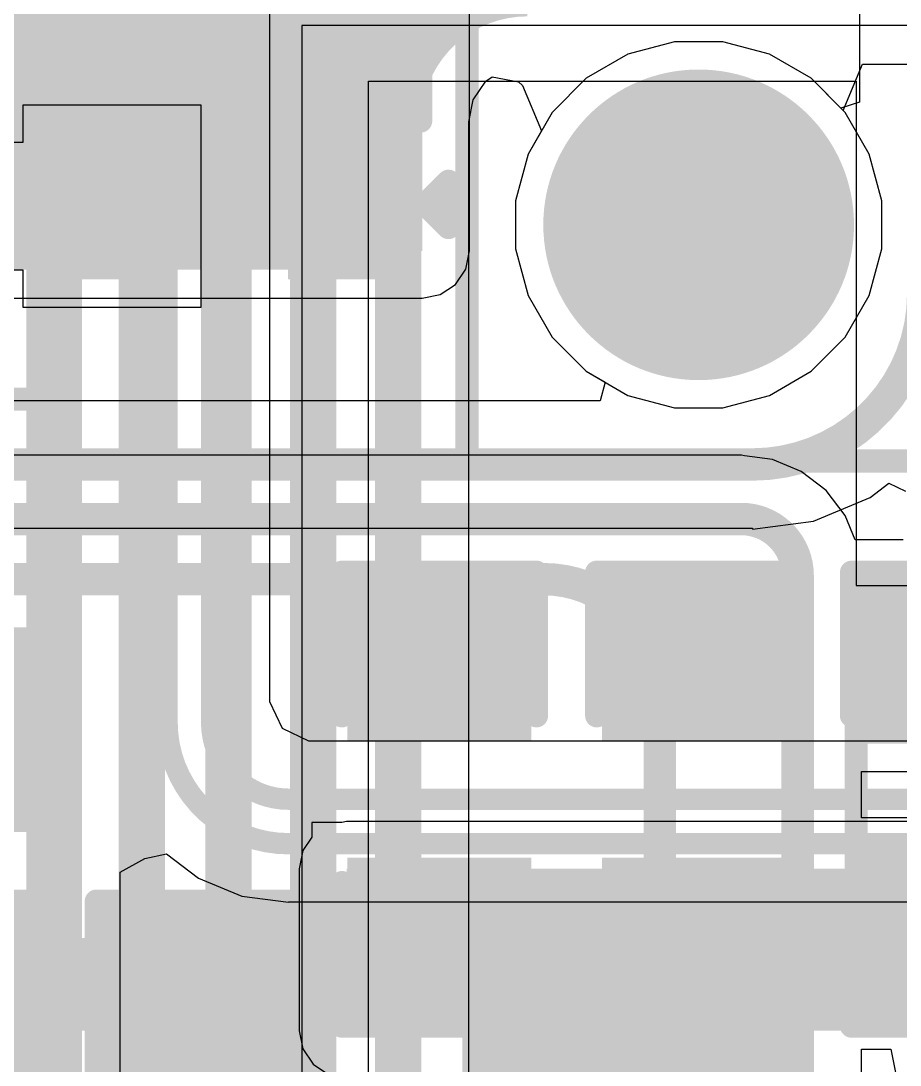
# Model space of a CAD drawing. Header units: inches. Extents: x -0.01 to 2.44, y -0.01 to 2.26.
# Drawn here: x 1.7447 to 1.9345, y 0.6226 to 0.848 of the extents above; entities that cross this region are included whole.
import ezdxf

# ---------------------------------------------------------------- set-up
doc = ezdxf.new("R2010")
doc.units = ezdxf.units.IN
doc.header["$MEASUREMENT"] = 0
for name, color, linetype in [('Bottom Layer', 5, 'Continuous'), ('Bottom Overlay', 54, 'Continuous'), ('Bottom Paste', 16, 'Continuous'), ('Bottom Solder', 6, 'Continuous'), ('GROUND', 16, 'Continuous'), ('Multi-Layer', 9, 'Continuous'), ('Pad Holes', 156, 'Continuous'), ('POWER', 76, 'Continuous'), ('SIGNAL1', 90, 'Continuous'), ('SIGNAL2', 156, 'Continuous'), ('Top Layer', 1, 'Continuous'), ('Top Overlay', 2, 'Continuous'), ('Top Paste', 8, 'Continuous'), ('Top Solder', 216, 'Continuous')]:
    doc.layers.add(name, color=color, linetype=linetype)

# ---------------------------------------------------------------- blocks, each defined once
blk = doc.blocks.new('R___0603_B_12')
at = {"layer": 'Bottom Layer'}
for points in [[(-0.045, -0.0175), (-0.045, 0.0175), (-0.015, 0.0175), (-0.015, -0.0175)], [(0.015, -0.0175), (0.015, 0.0175), (0.045, 0.0175), (0.045, -0.0175)]]:
    blk.add_hatch(color=5, dxfattribs=at).paths.add_polyline_path(points)
at = {"layer": 'Bottom Paste'}
for points in [[(-0.045, -0.0175), (-0.045, 0.0175), (-0.015, 0.0175), (-0.015, -0.0175)], [(0.015, -0.0175), (0.015, 0.0175), (0.045, 0.0175), (0.045, -0.0175)]]:
    blk.add_hatch(color=16, dxfattribs=at).paths.add_polyline_path(points)
at = {"layer": 'Bottom Solder'}
for points in [[(-0.049, -0.0215), (-0.049, 0.0215), (-0.011, 0.0215), (-0.011, -0.0215)], [(0.011, -0.0215), (0.011, 0.0215), (0.049, 0.0215), (0.049, -0.0215)]]:
    blk.add_hatch(color=6, dxfattribs=at).paths.add_polyline_path(points)
at = {"layer": 'Bottom Overlay'}
for points in [[(-0.048, 0.021, 0.005, 0.005, 0), (0.048, 0.021, 0.005, 0.005, 0)], [(-0.048, 0.021, 0.005, 0.005, 0), (-0.048, -0.021, 0.005, 0.005, 0)], [(0.048, 0.021, 0.005, 0.005, 0), (0.048, -0.021, 0.005, 0.005, 0)], [(0.048, -0.021, 0.005, 0.005, 0), (-0.048, -0.021, 0.005, 0.005, 0)]]:
    blk.add_lwpolyline(points, format="xyseb", dxfattribs=at)
for points in [[(-0.04925, 0.021, 0.0025, 0.0025, 1), (-0.04675, 0.021, 0.0025, 0.0025, 1)], [(-0.04925, 0.021, 0.0025, 0.0025, 1), (-0.04675, 0.021, 0.0025, 0.0025, 1)], [(0.04675, 0.021, 0.0025, 0.0025, 1), (0.04925, 0.021, 0.0025, 0.0025, 1)], [(0.04675, 0.021, 0.0025, 0.0025, 1), (0.04925, 0.021, 0.0025, 0.0025, 1)], [(-0.04925, -0.021, 0.0025, 0.0025, 1), (-0.04675, -0.021, 0.0025, 0.0025, 1)], [(-0.04925, -0.021, 0.0025, 0.0025, 1), (-0.04675, -0.021, 0.0025, 0.0025, 1)], [(0.04675, -0.021, 0.0025, 0.0025, 1), (0.04925, -0.021, 0.0025, 0.0025, 1)], [(0.04675, -0.021, 0.0025, 0.0025, 1), (0.04925, -0.021, 0.0025, 0.0025, 1)]]:
    blk.add_lwpolyline(points, format="xyseb", close=True, dxfattribs=at)
blk = doc.blocks.new('SOT_23_B_34')
at = {"layer": 'Bottom Layer'}
for points in [[(-0.05354, 0.05748), (-0.02126, 0.05748), (-0.02126, 0.02126), (-0.05354, 0.02126)], [(0.02126, 0.05748), (0.05354, 0.05748), (0.05354, 0.02126), (0.02126, 0.02126)], [(-0.01614, -0.02126), (0.01614, -0.02126), (0.01614, -0.05748), (-0.01614, -0.05748)]]:
    blk.add_hatch(color=5, dxfattribs=at).paths.add_polyline_path(points)
at = {"layer": 'Bottom Paste'}
for points in [[(-0.05354, 0.05748), (-0.02126, 0.05748), (-0.02126, 0.02126), (-0.05354, 0.02126)], [(0.02126, 0.05748), (0.05354, 0.05748), (0.05354, 0.02126), (0.02126, 0.02126)], [(-0.01614, -0.02126), (0.01614, -0.02126), (0.01614, -0.05748), (-0.01614, -0.05748)]]:
    blk.add_hatch(color=16, dxfattribs=at).paths.add_polyline_path(points)
at = {"layer": 'Bottom Solder'}
for points in [[(-0.05754, 0.06148), (-0.01726, 0.06148), (-0.01726, 0.01726), (-0.05754, 0.01726)], [(0.01726, 0.06148), (0.05754, 0.06148), (0.05754, 0.01726), (0.01726, 0.01726)], [(-0.02014, -0.01726), (0.02014, -0.01726), (0.02014, -0.06148), (-0.02014, -0.06148)]]:
    blk.add_hatch(color=6, dxfattribs=at).paths.add_polyline_path(points)
at = {"layer": 'Bottom Overlay'}
for points in [[(-0.061, 0.046, 0.005, 0.005, 0), (-0.066, 0.051, 0.005, 0.005, 0)], [(-0.066, 0.051, 0.005, 0.005, 0), (-0.066, 0.041, 0.005, 0.005, 0)], [(-0.061, 0.046, 0.005, 0.005, 0), (-0.066, 0.041, 0.005, 0.005, 0)], [(0.013, 0.031, 0.005, 0.005, 0), (-0.013, 0.031, 0.005, 0.005, 0)], [(-0.061, -0.032, 0.005, 0.005, 0), (-0.061, 0.023, 0.005, 0.005, 0)], [(0.061, 0.023, 0.005, 0.005, 0), (0.061, -0.032, 0.005, 0.005, 0)], [(-0.022, -0.032, 0.005, 0.005, 0), (-0.061, -0.032, 0.005, 0.005, 0)], [(0.061, -0.032, 0.005, 0.005, 0), (0.022, -0.032, 0.005, 0.005, 0)]]:
    blk.add_lwpolyline(points, format="xyseb", dxfattribs=at)
for points in [[(-0.06725, 0.051, 0.0025, 0.0025, 1), (-0.06475, 0.051, 0.0025, 0.0025, 1)], [(-0.06725, 0.051, 0.0025, 0.0025, 1), (-0.06475, 0.051, 0.0025, 0.0025, 1)], [(-0.06225, 0.046, 0.0025, 0.0025, 1), (-0.05975, 0.046, 0.0025, 0.0025, 1)], [(-0.06225, 0.046, 0.0025, 0.0025, 1), (-0.05975, 0.046, 0.0025, 0.0025, 1)], [(-0.06725, 0.041, 0.0025, 0.0025, 1), (-0.06475, 0.041, 0.0025, 0.0025, 1)], [(-0.06725, 0.041, 0.0025, 0.0025, 1), (-0.06475, 0.041, 0.0025, 0.0025, 1)], [(-0.01425, 0.031, 0.0025, 0.0025, 1), (-0.01175, 0.031, 0.0025, 0.0025, 1)], [(0.01175, 0.031, 0.0025, 0.0025, 1), (0.01425, 0.031, 0.0025, 0.0025, 1)], [(-0.06225, 0.023, 0.0025, 0.0025, 1), (-0.05975, 0.023, 0.0025, 0.0025, 1)], [(0.05975, 0.023, 0.0025, 0.0025, 1), (0.06225, 0.023, 0.0025, 0.0025, 1)], [(-0.06225, -0.032, 0.0025, 0.0025, 1), (-0.05975, -0.032, 0.0025, 0.0025, 1)], [(-0.06225, -0.032, 0.0025, 0.0025, 1), (-0.05975, -0.032, 0.0025, 0.0025, 1)], [(-0.02325, -0.032, 0.0025, 0.0025, 1), (-0.02075, -0.032, 0.0025, 0.0025, 1)], [(0.02075, -0.032, 0.0025, 0.0025, 1), (0.02325, -0.032, 0.0025, 0.0025, 1)], [(0.05975, -0.032, 0.0025, 0.0025, 1), (0.06225, -0.032, 0.0025, 0.0025, 1)], [(0.05975, -0.032, 0.0025, 0.0025, 1), (0.06225, -0.032, 0.0025, 0.0025, 1)]]:
    blk.add_lwpolyline(points, format="xyseb", close=True, dxfattribs=at)
blk = doc.blocks.new('R___0603_B_71')
at = {"layer": 'Bottom Layer'}
for points in [[(-0.045, -0.0175), (-0.045, 0.0175), (-0.015, 0.0175), (-0.015, -0.0175)], [(0.015, -0.0175), (0.015, 0.0175), (0.045, 0.0175), (0.045, -0.0175)]]:
    blk.add_hatch(color=5, dxfattribs=at).paths.add_polyline_path(points)
at = {"layer": 'Bottom Paste'}
for points in [[(-0.045, -0.0175), (-0.045, 0.0175), (-0.015, 0.0175), (-0.015, -0.0175)], [(0.015, -0.0175), (0.015, 0.0175), (0.045, 0.0175), (0.045, -0.0175)]]:
    blk.add_hatch(color=16, dxfattribs=at).paths.add_polyline_path(points)
at = {"layer": 'Bottom Solder'}
for points in [[(-0.049, -0.0215), (-0.049, 0.0215), (-0.011, 0.0215), (-0.011, -0.0215)], [(0.011, -0.0215), (0.011, 0.0215), (0.049, 0.0215), (0.049, -0.0215)]]:
    blk.add_hatch(color=6, dxfattribs=at).paths.add_polyline_path(points)
at = {"layer": 'Bottom Overlay'}
for points in [[(-0.048, 0.021, 0.005, 0.005, 0), (-0.048, -0.021, 0.005, 0.005, 0)], [(-0.048, 0.021, 0.005, 0.005, 0), (0.048, 0.021, 0.005, 0.005, 0)], [(0.048, 0.021, 0.005, 0.005, 0), (0.048, -0.021, 0.005, 0.005, 0)], [(-0.048, -0.021, 0.005, 0.005, 0), (0.048, -0.021, 0.005, 0.005, 0)]]:
    blk.add_lwpolyline(points, format="xyseb", dxfattribs=at)
for points in [[(-0.04925, 0.021, 0.0025, 0.0025, 1), (-0.04675, 0.021, 0.0025, 0.0025, 1)], [(-0.04925, 0.021, 0.0025, 0.0025, 1), (-0.04675, 0.021, 0.0025, 0.0025, 1)], [(0.04675, 0.021, 0.0025, 0.0025, 1), (0.04925, 0.021, 0.0025, 0.0025, 1)], [(0.04675, 0.021, 0.0025, 0.0025, 1), (0.04925, 0.021, 0.0025, 0.0025, 1)], [(-0.04925, -0.021, 0.0025, 0.0025, 1), (-0.04675, -0.021, 0.0025, 0.0025, 1)], [(-0.04925, -0.021, 0.0025, 0.0025, 1), (-0.04675, -0.021, 0.0025, 0.0025, 1)], [(0.04675, -0.021, 0.0025, 0.0025, 1), (0.04925, -0.021, 0.0025, 0.0025, 1)], [(0.04675, -0.021, 0.0025, 0.0025, 1), (0.04925, -0.021, 0.0025, 0.0025, 1)]]:
    blk.add_lwpolyline(points, format="xyseb", close=True, dxfattribs=at)
blk = doc.blocks.new('R___0603_B_79')
at = {"layer": 'Bottom Layer'}
for points in [[(-0.045, -0.0175), (-0.045, 0.0175), (-0.015, 0.0175), (-0.015, -0.0175)], [(0.015, -0.0175), (0.015, 0.0175), (0.045, 0.0175), (0.045, -0.0175)]]:
    blk.add_hatch(color=5, dxfattribs=at).paths.add_polyline_path(points)
at = {"layer": 'Bottom Paste'}
for points in [[(-0.045, -0.0175), (-0.045, 0.0175), (-0.015, 0.0175), (-0.015, -0.0175)], [(0.015, -0.0175), (0.015, 0.0175), (0.045, 0.0175), (0.045, -0.0175)]]:
    blk.add_hatch(color=16, dxfattribs=at).paths.add_polyline_path(points)
at = {"layer": 'Bottom Solder'}
for points in [[(-0.049, -0.0215), (-0.049, 0.0215), (-0.011, 0.0215), (-0.011, -0.0215)], [(0.011, -0.0215), (0.011, 0.0215), (0.049, 0.0215), (0.049, -0.0215)]]:
    blk.add_hatch(color=6, dxfattribs=at).paths.add_polyline_path(points)
at = {"layer": 'Bottom Overlay'}
for points in [[(-0.048, -0.021, 0.005, 0.005, 0), (-0.048, 0.021, 0.005, 0.005, 0)], [(0.048, 0.021, 0.005, 0.005, 0), (-0.048, 0.021, 0.005, 0.005, 0)], [(0.048, -0.021, 0.005, 0.005, 0), (0.048, 0.021, 0.005, 0.005, 0)], [(0.048, -0.021, 0.005, 0.005, 0), (-0.048, -0.021, 0.005, 0.005, 0)]]:
    blk.add_lwpolyline(points, format="xyseb", dxfattribs=at)
for points in [[(-0.04925, 0.021, 0.0025, 0.0025, 1), (-0.04675, 0.021, 0.0025, 0.0025, 1)], [(-0.04925, 0.021, 0.0025, 0.0025, 1), (-0.04675, 0.021, 0.0025, 0.0025, 1)], [(0.04675, 0.021, 0.0025, 0.0025, 1), (0.04925, 0.021, 0.0025, 0.0025, 1)], [(0.04675, 0.021, 0.0025, 0.0025, 1), (0.04925, 0.021, 0.0025, 0.0025, 1)], [(-0.04925, -0.021, 0.0025, 0.0025, 1), (-0.04675, -0.021, 0.0025, 0.0025, 1)], [(-0.04925, -0.021, 0.0025, 0.0025, 1), (-0.04675, -0.021, 0.0025, 0.0025, 1)], [(0.04675, -0.021, 0.0025, 0.0025, 1), (0.04925, -0.021, 0.0025, 0.0025, 1)], [(0.04675, -0.021, 0.0025, 0.0025, 1), (0.04925, -0.021, 0.0025, 0.0025, 1)]]:
    blk.add_lwpolyline(points, format="xyseb", close=True, dxfattribs=at)
blk = doc.blocks.new('TO_252_2L_81')
at = {"layer": 'Top Layer'}
blk.add_hatch(color=1, dxfattribs=at).paths.add_polyline_path([(-0.1378, 0.27362), (0.1378, 0.27362), (0.1378, -0.00197), (-0.1378, -0.00197)])
at = {"layer": 'Top Paste'}
blk.add_hatch(color=8, dxfattribs=at).paths.add_polyline_path([(-0.1378, 0.27362), (0.1378, 0.27362), (0.1378, -0.00197), (-0.1378, -0.00197)])
at = {"layer": 'Top Solder'}
blk.add_hatch(color=216, dxfattribs=at).paths.add_polyline_path([(-0.1418, 0.27762), (0.1418, 0.27762), (0.1418, -0.00597), (-0.1418, -0.00597)])
blk = doc.blocks.new('SOT_323_B_82')
at = {"layer": 'Bottom Layer'}
for points in [[(-0.03484, 0.04921), (-0.01634, 0.04921), (-0.01634, 0.02559), (-0.03484, 0.02559)], [(0.01634, 0.04921), (0.03484, 0.04921), (0.03484, 0.02559), (0.01634, 0.02559)], [(-0.00925, -0.02559), (0.00925, -0.02559), (0.00925, -0.04921), (-0.00925, -0.04921)]]:
    blk.add_hatch(color=5, dxfattribs=at).paths.add_polyline_path(points)
at = {"layer": 'Bottom Paste'}
for points in [[(-0.03484, 0.04921), (-0.01634, 0.04921), (-0.01634, 0.02559), (-0.03484, 0.02559)], [(0.01634, 0.04921), (0.03484, 0.04921), (0.03484, 0.02559), (0.01634, 0.02559)], [(-0.00925, -0.02559), (0.00925, -0.02559), (0.00925, -0.04921), (-0.00925, -0.04921)]]:
    blk.add_hatch(color=16, dxfattribs=at).paths.add_polyline_path(points)
at = {"layer": 'Bottom Solder'}
for points in [[(-0.03884, 0.05321), (-0.01234, 0.05321), (-0.01234, 0.02159), (-0.03884, 0.02159)], [(0.01234, 0.05321), (0.03884, 0.05321), (0.03884, 0.02159), (0.01234, 0.02159)], [(-0.01325, -0.02159), (0.01325, -0.02159), (0.01325, -0.05321), (-0.01325, -0.05321)]]:
    blk.add_hatch(color=6, dxfattribs=at).paths.add_polyline_path(points)
at = {"layer": 'Bottom Overlay'}
for points in [[(-0.047, 0.042, 0.005, 0.005, 0), (-0.047, 0.032, 0.005, 0.005, 0)], [(-0.042, 0.037, 0.005, 0.005, 0), (-0.047, 0.042, 0.005, 0.005, 0)], [(-0.042, 0.037, 0.005, 0.005, 0), (-0.047, 0.032, 0.005, 0.005, 0)], [(0.009, 0.027, 0.005, 0.005, 0), (-0.008, 0.027, 0.005, 0.005, 0)], [(-0.041, 0.019, 0.005, 0.005, 0), (-0.041, -0.025, 0.005, 0.005, 0)], [(0.041, 0.019, 0.005, 0.005, 0), (0.041, -0.025, 0.005, 0.005, 0)], [(-0.016, -0.025, 0.005, 0.005, 0), (-0.041, -0.025, 0.005, 0.005, 0)], [(0.041, -0.025, 0.005, 0.005, 0), (0.016, -0.025, 0.005, 0.005, 0)]]:
    blk.add_lwpolyline(points, format="xyseb", dxfattribs=at)
for points in [[(-0.04825, 0.042, 0.0025, 0.0025, 1), (-0.04575, 0.042, 0.0025, 0.0025, 1)], [(-0.04825, 0.042, 0.0025, 0.0025, 1), (-0.04575, 0.042, 0.0025, 0.0025, 1)], [(-0.04325, 0.037, 0.0025, 0.0025, 1), (-0.04075, 0.037, 0.0025, 0.0025, 1)], [(-0.04325, 0.037, 0.0025, 0.0025, 1), (-0.04075, 0.037, 0.0025, 0.0025, 1)], [(-0.04825, 0.032, 0.0025, 0.0025, 1), (-0.04575, 0.032, 0.0025, 0.0025, 1)], [(-0.04825, 0.032, 0.0025, 0.0025, 1), (-0.04575, 0.032, 0.0025, 0.0025, 1)], [(-0.00925, 0.027, 0.0025, 0.0025, 1), (-0.00675, 0.027, 0.0025, 0.0025, 1)], [(0.00775, 0.027, 0.0025, 0.0025, 1), (0.01025, 0.027, 0.0025, 0.0025, 1)], [(-0.04225, 0.019, 0.0025, 0.0025, 1), (-0.03975, 0.019, 0.0025, 0.0025, 1)], [(0.03975, 0.019, 0.0025, 0.0025, 1), (0.04225, 0.019, 0.0025, 0.0025, 1)], [(-0.04225, -0.025, 0.0025, 0.0025, 1), (-0.03975, -0.025, 0.0025, 0.0025, 1)], [(-0.04225, -0.025, 0.0025, 0.0025, 1), (-0.03975, -0.025, 0.0025, 0.0025, 1)], [(-0.01725, -0.025, 0.0025, 0.0025, 1), (-0.01475, -0.025, 0.0025, 0.0025, 1)], [(0.01475, -0.025, 0.0025, 0.0025, 1), (0.01725, -0.025, 0.0025, 0.0025, 1)], [(0.03975, -0.025, 0.0025, 0.0025, 1), (0.04225, -0.025, 0.0025, 0.0025, 1)], [(0.03975, -0.025, 0.0025, 0.0025, 1), (0.04225, -0.025, 0.0025, 0.0025, 1)]]:
    blk.add_lwpolyline(points, format="xyseb", close=True, dxfattribs=at)
blk = doc.blocks.new('HDR_2_5_TH__M_____83')
at = {"layer": 'Bottom Layer'}
h = blk.add_hatch(color=5, dxfattribs=at)
edge = h.paths.add_edge_path()
edge.add_arc((0.2, -0.05), 0.02953, 0, 360)
at = {"layer": 'Bottom Solder'}
h = blk.add_hatch(color=6, dxfattribs=at)
edge = h.paths.add_edge_path()
edge.add_arc((0.2, -0.05), 0.03353, 0, 360)
at = {"layer": 'GROUND'}
h = blk.add_hatch(color=16, dxfattribs=at)
edge = h.paths.add_edge_path()
edge.add_arc((0.2, -0.05), 0.02953, 0, 360)
at = {"layer": 'Multi-Layer'}
h = blk.add_hatch(color=9, dxfattribs=at)
edge = h.paths.add_edge_path()
edge.add_arc((0.2, -0.05), 0.02953, 0, 360)
at = {"layer": 'Pad Holes'}
h = blk.add_hatch(color=7, dxfattribs=at)
edge = h.paths.add_edge_path()
edge.add_arc((0.2, -0.05), 0.01772, 0, 360)
at = {"layer": 'POWER'}
h = blk.add_hatch(color=76, dxfattribs=at)
edge = h.paths.add_edge_path()
edge.add_arc((0.2, -0.05), 0.02953, 0, 360)
at = {"layer": 'SIGNAL1'}
h = blk.add_hatch(color=90, dxfattribs=at)
edge = h.paths.add_edge_path()
edge.add_arc((0.2, -0.05), 0.02953, 0, 360)
at = {"layer": 'SIGNAL2'}
h = blk.add_hatch(color=156, dxfattribs=at)
edge = h.paths.add_edge_path()
edge.add_arc((0.2, -0.05), 0.02953, 0, 360)
at = {"layer": 'Top Layer'}
h = blk.add_hatch(color=1, dxfattribs=at)
edge = h.paths.add_edge_path()
edge.add_arc((0.2, -0.05), 0.02953, 0, 360)
at = {"layer": 'Top Solder'}
h = blk.add_hatch(color=216, dxfattribs=at)
edge = h.paths.add_edge_path()
edge.add_arc((0.2, -0.05), 0.03353, 0, 360)
at = {"layer": 'Top Overlay'}
for points in [[(0.251, -0.1, 0.005, 0.005, 0), (0.251, 0.1, 0.005, 0.005, 0)], [(0.251, -0.1, 0.005, 0.005, 0), (-0.251, -0.1, 0.005, 0.005, 0)]]:
    blk.add_lwpolyline(points, format="xyseb", dxfattribs=at)
blk.add_lwpolyline([(0.24975, -0.1, 0.0025, 0.0025, 1), (0.25225, -0.1, 0.0025, 0.0025, 1)], format="xyseb", close=True, dxfattribs=at)
blk.add_lwpolyline([(0.24975, -0.1, 0.0025, 0.0025, 1), (0.25225, -0.1, 0.0025, 0.0025, 1)], format="xyseb", close=True, dxfattribs=at)
blk = doc.blocks.new('C___0603_127')
at = {"layer": 'Top Layer'}
for points in [[(-0.015, 0.0175), (-0.015, -0.0175), (-0.045, -0.0175), (-0.045, 0.0175)], [(0.045, 0.0175), (0.045, -0.0175), (0.015, -0.0175), (0.015, 0.0175)]]:
    blk.add_hatch(color=1, dxfattribs=at).paths.add_polyline_path(points)
at = {"layer": 'Top Paste'}
for points in [[(-0.015, 0.0175), (-0.015, -0.0175), (-0.045, -0.0175), (-0.045, 0.0175)], [(0.045, 0.0175), (0.045, -0.0175), (0.015, -0.0175), (0.015, 0.0175)]]:
    blk.add_hatch(color=8, dxfattribs=at).paths.add_polyline_path(points)
at = {"layer": 'Top Solder'}
for points in [[(-0.01264, 0.01986), (-0.01264, -0.01986), (-0.04736, -0.01986), (-0.04736, 0.01986)], [(0.04736, 0.01986), (0.04736, -0.01986), (0.01264, -0.01986), (0.01264, 0.01986)]]:
    blk.add_hatch(color=216, dxfattribs=at).paths.add_polyline_path(points)
at = {"layer": 'Top Overlay'}
for points in [[(-0.018, 0.021, 0.005, 0.005, 0), (-0.049, 0.021, 0.005, 0.005, 0)], [(-0.049, -0.021, 0.005, 0.005, 0), (-0.049, 0.021, 0.005, 0.005, 0)], [(0.049, 0.021, 0.005, 0.005, 0), (0.018, 0.021, 0.005, 0.005, 0)], [(0.049, -0.021, 0.005, 0.005, 0), (0.049, 0.021, 0.005, 0.005, 0)], [(-0.018, -0.021, 0.005, 0.005, 0), (-0.049, -0.021, 0.005, 0.005, 0)], [(0.049, -0.021, 0.005, 0.005, 0), (0.018, -0.021, 0.005, 0.005, 0)]]:
    blk.add_lwpolyline(points, format="xyseb", dxfattribs=at)
for points in [[(-0.05025, 0.021, 0.0025, 0.0025, 1), (-0.04775, 0.021, 0.0025, 0.0025, 1)], [(-0.05025, 0.021, 0.0025, 0.0025, 1), (-0.04775, 0.021, 0.0025, 0.0025, 1)], [(-0.01925, 0.021, 0.0025, 0.0025, 1), (-0.01675, 0.021, 0.0025, 0.0025, 1)], [(0.01675, 0.021, 0.0025, 0.0025, 1), (0.01925, 0.021, 0.0025, 0.0025, 1)], [(0.04775, 0.021, 0.0025, 0.0025, 1), (0.05025, 0.021, 0.0025, 0.0025, 1)], [(0.04775, 0.021, 0.0025, 0.0025, 1), (0.05025, 0.021, 0.0025, 0.0025, 1)], [(-0.05025, -0.021, 0.0025, 0.0025, 1), (-0.04775, -0.021, 0.0025, 0.0025, 1)], [(-0.05025, -0.021, 0.0025, 0.0025, 1), (-0.04775, -0.021, 0.0025, 0.0025, 1)], [(-0.01925, -0.021, 0.0025, 0.0025, 1), (-0.01675, -0.021, 0.0025, 0.0025, 1)], [(0.01675, -0.021, 0.0025, 0.0025, 1), (0.01925, -0.021, 0.0025, 0.0025, 1)], [(0.04775, -0.021, 0.0025, 0.0025, 1), (0.05025, -0.021, 0.0025, 0.0025, 1)], [(0.04775, -0.021, 0.0025, 0.0025, 1), (0.05025, -0.021, 0.0025, 0.0025, 1)]]:
    blk.add_lwpolyline(points, format="xyseb", close=True, dxfattribs=at)
blk = doc.blocks.new('C___0603_128')
at = {"layer": 'Top Layer'}
for points in [[(-0.015, 0.0175), (-0.015, -0.0175), (-0.045, -0.0175), (-0.045, 0.0175)], [(0.045, 0.0175), (0.045, -0.0175), (0.015, -0.0175), (0.015, 0.0175)]]:
    blk.add_hatch(color=1, dxfattribs=at).paths.add_polyline_path(points)
at = {"layer": 'Top Paste'}
for points in [[(-0.015, 0.0175), (-0.015, -0.0175), (-0.045, -0.0175), (-0.045, 0.0175)], [(0.045, 0.0175), (0.045, -0.0175), (0.015, -0.0175), (0.015, 0.0175)]]:
    blk.add_hatch(color=8, dxfattribs=at).paths.add_polyline_path(points)
at = {"layer": 'Top Solder'}
for points in [[(-0.01264, 0.01986), (-0.01264, -0.01986), (-0.04736, -0.01986), (-0.04736, 0.01986)], [(0.04736, 0.01986), (0.04736, -0.01986), (0.01264, -0.01986), (0.01264, 0.01986)]]:
    blk.add_hatch(color=216, dxfattribs=at).paths.add_polyline_path(points)
at = {"layer": 'Top Overlay'}
for points in [[(-0.018, 0.021, 0.005, 0.005, 0), (-0.049, 0.021, 0.005, 0.005, 0)], [(-0.049, -0.021, 0.005, 0.005, 0), (-0.049, 0.021, 0.005, 0.005, 0)], [(0.049, 0.021, 0.005, 0.005, 0), (0.018, 0.021, 0.005, 0.005, 0)], [(0.049, -0.021, 0.005, 0.005, 0), (0.049, 0.021, 0.005, 0.005, 0)], [(-0.018, -0.021, 0.005, 0.005, 0), (-0.049, -0.021, 0.005, 0.005, 0)], [(0.049, -0.021, 0.005, 0.005, 0), (0.018, -0.021, 0.005, 0.005, 0)]]:
    blk.add_lwpolyline(points, format="xyseb", dxfattribs=at)
for points in [[(-0.05025, 0.021, 0.0025, 0.0025, 1), (-0.04775, 0.021, 0.0025, 0.0025, 1)], [(-0.05025, 0.021, 0.0025, 0.0025, 1), (-0.04775, 0.021, 0.0025, 0.0025, 1)], [(-0.01925, 0.021, 0.0025, 0.0025, 1), (-0.01675, 0.021, 0.0025, 0.0025, 1)], [(0.01675, 0.021, 0.0025, 0.0025, 1), (0.01925, 0.021, 0.0025, 0.0025, 1)], [(0.04775, 0.021, 0.0025, 0.0025, 1), (0.05025, 0.021, 0.0025, 0.0025, 1)], [(0.04775, 0.021, 0.0025, 0.0025, 1), (0.05025, 0.021, 0.0025, 0.0025, 1)], [(-0.05025, -0.021, 0.0025, 0.0025, 1), (-0.04775, -0.021, 0.0025, 0.0025, 1)], [(-0.05025, -0.021, 0.0025, 0.0025, 1), (-0.04775, -0.021, 0.0025, 0.0025, 1)], [(-0.01925, -0.021, 0.0025, 0.0025, 1), (-0.01675, -0.021, 0.0025, 0.0025, 1)], [(0.01675, -0.021, 0.0025, 0.0025, 1), (0.01925, -0.021, 0.0025, 0.0025, 1)], [(0.04775, -0.021, 0.0025, 0.0025, 1), (0.05025, -0.021, 0.0025, 0.0025, 1)], [(0.04775, -0.021, 0.0025, 0.0025, 1), (0.05025, -0.021, 0.0025, 0.0025, 1)]]:
    blk.add_lwpolyline(points, format="xyseb", close=True, dxfattribs=at)
blk = doc.blocks.new('C___0603_130')
at = {"layer": 'Top Layer'}
for points in [[(-0.015, 0.0175), (-0.015, -0.0175), (-0.045, -0.0175), (-0.045, 0.0175)], [(0.045, 0.0175), (0.045, -0.0175), (0.015, -0.0175), (0.015, 0.0175)]]:
    blk.add_hatch(color=1, dxfattribs=at).paths.add_polyline_path(points)
at = {"layer": 'Top Paste'}
for points in [[(-0.015, 0.0175), (-0.015, -0.0175), (-0.045, -0.0175), (-0.045, 0.0175)], [(0.045, 0.0175), (0.045, -0.0175), (0.015, -0.0175), (0.015, 0.0175)]]:
    blk.add_hatch(color=8, dxfattribs=at).paths.add_polyline_path(points)
at = {"layer": 'Top Solder'}
for points in [[(-0.01264, 0.01986), (-0.01264, -0.01986), (-0.04736, -0.01986), (-0.04736, 0.01986)], [(0.04736, 0.01986), (0.04736, -0.01986), (0.01264, -0.01986), (0.01264, 0.01986)]]:
    blk.add_hatch(color=216, dxfattribs=at).paths.add_polyline_path(points)
at = {"layer": 'Top Overlay'}
for points in [[(-0.018, 0.021, 0.005, 0.005, 0), (-0.049, 0.021, 0.005, 0.005, 0)], [(-0.049, -0.021, 0.005, 0.005, 0), (-0.049, 0.021, 0.005, 0.005, 0)], [(0.049, 0.021, 0.005, 0.005, 0), (0.018, 0.021, 0.005, 0.005, 0)], [(0.049, -0.021, 0.005, 0.005, 0), (0.049, 0.021, 0.005, 0.005, 0)], [(-0.018, -0.021, 0.005, 0.005, 0), (-0.049, -0.021, 0.005, 0.005, 0)], [(0.049, -0.021, 0.005, 0.005, 0), (0.018, -0.021, 0.005, 0.005, 0)]]:
    blk.add_lwpolyline(points, format="xyseb", dxfattribs=at)
for points in [[(-0.05025, 0.021, 0.0025, 0.0025, 1), (-0.04775, 0.021, 0.0025, 0.0025, 1)], [(-0.05025, 0.021, 0.0025, 0.0025, 1), (-0.04775, 0.021, 0.0025, 0.0025, 1)], [(-0.01925, 0.021, 0.0025, 0.0025, 1), (-0.01675, 0.021, 0.0025, 0.0025, 1)], [(0.01675, 0.021, 0.0025, 0.0025, 1), (0.01925, 0.021, 0.0025, 0.0025, 1)], [(0.04775, 0.021, 0.0025, 0.0025, 1), (0.05025, 0.021, 0.0025, 0.0025, 1)], [(0.04775, 0.021, 0.0025, 0.0025, 1), (0.05025, 0.021, 0.0025, 0.0025, 1)], [(-0.05025, -0.021, 0.0025, 0.0025, 1), (-0.04775, -0.021, 0.0025, 0.0025, 1)], [(-0.05025, -0.021, 0.0025, 0.0025, 1), (-0.04775, -0.021, 0.0025, 0.0025, 1)], [(-0.01925, -0.021, 0.0025, 0.0025, 1), (-0.01675, -0.021, 0.0025, 0.0025, 1)], [(0.01675, -0.021, 0.0025, 0.0025, 1), (0.01925, -0.021, 0.0025, 0.0025, 1)], [(0.04775, -0.021, 0.0025, 0.0025, 1), (0.05025, -0.021, 0.0025, 0.0025, 1)], [(0.04775, -0.021, 0.0025, 0.0025, 1), (0.05025, -0.021, 0.0025, 0.0025, 1)]]:
    blk.add_lwpolyline(points, format="xyseb", close=True, dxfattribs=at)

msp = doc.modelspace()

# ---------------------------------------------------------------- hatches: boundary and pattern name
at = {"layer": 'Top Layer'}
for points in [[(1.25428, 0.79835), (1.83134, 0.79835), (1.83134, 1.07394), (1.25428, 1.07394)], [(1.815, 0.63), (2.02, 0.63), (2.02, 0.665), (1.815, 0.665)], [(1.84, 0.56606), (1.91236, 0.56606), (1.91236, 0.665), (1.84, 0.665)], [(1.84, 0.52276), (1.87, 0.52276), (1.87, 0.63), (1.84, 0.63)]]:
    msp.add_hatch(color=1, dxfattribs=at).paths.add_polyline_path(points)

# ---------------------------------------------------------------- linework, layer by layer
at = {"layer": 'Bottom Layer'}
for p, q in [((1.8858, 0.84353), (1.87574, 0.84083)), ((1.8962, 0.84353), (1.8858, 0.84353)), ((1.90626, 0.84083), (1.8962, 0.84353)), ((1.87574, 0.84083), (1.86673, 0.83563)), ((1.91527, 0.83563), (1.90626, 0.84083)), ((1.86673, 0.83563), (1.85937, 0.82827)), ((1.92263, 0.82827), (1.91527, 0.83563)), ((1.78366, 0.82982), (1.74516, 0.82982)), ((1.74516, 0.82982), (1.74516, 0.82178)), ((1.78366, 0.7862), (1.78366, 0.82982)), ((1.85937, 0.82827), (1.85417, 0.81926)), ((1.92783, 0.81926), (1.92263, 0.82827)), ((1.74516, 0.82178), (1.70553, 0.82178)), ((1.85417, 0.81926), (1.85147, 0.8092)), ((1.93053, 0.8092), (1.92783, 0.81926)), ((1.85147, 0.8092), (1.85147, 0.7988)), ((1.93053, 0.7988), (1.93053, 0.8092)), ((1.85147, 0.7988), (1.85417, 0.78874)), ((1.92783, 0.78874), (1.93053, 0.7988)), ((1.70516, 0.79425), (1.74516, 0.79425)), ((1.74516, 0.79425), (1.74516, 0.7862)), ((1.85417, 0.78874), (1.85937, 0.77973)), ((1.92263, 0.77973), (1.92783, 0.78874)), ((1.74516, 0.7862), (1.78366, 0.7862)), ((1.85937, 0.77973), (1.86673, 0.77237)), ((1.91527, 0.77237), (1.92263, 0.77973)), ((1.86673, 0.77237), (1.87574, 0.76717)), ((1.90626, 0.76717), (1.91527, 0.77237)), ((1.87574, 0.76717), (1.8858, 0.76447)), ((1.8962, 0.76447), (1.90626, 0.76717)), ((1.8858, 0.76447), (1.8962, 0.76447)), ((1.90022, 0.75425), (1.65674, 0.75425)), ((1.90086, 0.75412), (1.90022, 0.75425)), ((1.90691, 0.75332), (1.90086, 0.75412)), ((1.91315, 0.75074), (1.90691, 0.75332)), ((1.91851, 0.74663), (1.91315, 0.75074)), ((1.92262, 0.74127), (1.91851, 0.74663)), ((1.9248, 0.736), (1.92262, 0.74127)), ((1.93514, 0.736), (1.9248, 0.736)), ((1.92613, 0.676), (1.92613, 0.686)), ((1.92613, 0.686), (1.9735, 0.686)), ((1.97103, 0.676), (1.92613, 0.676)), ((1.92613, 0.53545), (1.92613, 0.626)), ((1.92613, 0.626), (1.93247, 0.626)), ((1.93247, 0.626), (1.93382, 0.61922))]:
    msp.add_line(p, q, dxfattribs=at)
for points in [[(1.70516, 0.80801, 0.007, 0.007, 0), (1.76441, 0.80801, 0.007, 0.007, 0)], [(1.65674, 0.74048, 0.007, 0.007, 0), (1.90022, 0.74048, 0.007, 0.007, 0)], [(1.90022, 0.74048, 0.007, 0.007, -0.414214), (1.91236, 0.72834, 0.007, 0.007, 0)], [(1.63414, 0.7275, 0.007, 0.007, 0), (1.85759, 0.7275, 0.007, 0.007, 0)], [(1.85759, 0.7275, 0.007, 0.007, -0.414214), (1.8826, 0.70248, 0.007, 0.007, 0)], [(1.91236, 0.47299, 0.007, 0.007, 0), (1.91236, 0.72834, 0.007, 0.007, 0)], [(1.8826, 0.49149, 0.007, 0.007, 0), (1.8826, 0.70248, 0.007, 0.007, 0)], [(1.7268, 0.64, 0.02, 0.02, 0), (1.782, 0.64, 0.02, 0.02, 0)]]:
    msp.add_lwpolyline(points, format="xyseb", dxfattribs=at)
for points in [[(1.76266, 0.80801, 0.0035, 0.0035, 1), (1.76616, 0.80801, 0.0035, 0.0035, 1)], [(1.89847, 0.74048, 0.0035, 0.0035, 1), (1.90197, 0.74048, 0.0035, 0.0035, 1)], [(1.89847, 0.74048, 0.0035, 0.0035, 1), (1.90197, 0.74048, 0.0035, 0.0035, 1)], [(1.85584, 0.7275, 0.0035, 0.0035, 1), (1.85934, 0.7275, 0.0035, 0.0035, 1)], [(1.85584, 0.7275, 0.0035, 0.0035, 1), (1.85934, 0.7275, 0.0035, 0.0035, 1)], [(1.91061, 0.72834, 0.0035, 0.0035, 1), (1.91411, 0.72834, 0.0035, 0.0035, 1)], [(1.91061, 0.72834, 0.0035, 0.0035, 1), (1.91411, 0.72834, 0.0035, 0.0035, 1)], [(1.88085, 0.70248, 0.0035, 0.0035, 1), (1.88435, 0.70248, 0.0035, 0.0035, 1)], [(1.88085, 0.70248, 0.0035, 0.0035, 1), (1.88435, 0.70248, 0.0035, 0.0035, 1)], [(1.777, 0.64, 0.01, 0.01, 1), (1.787, 0.64, 0.01, 0.01, 1)]]:
    msp.add_lwpolyline(points, format="xyseb", close=True, dxfattribs=at)
at = {"layer": 'GROUND'}
for p, q in [((1.8858, 0.84353), (1.87574, 0.84083)), ((1.8962, 0.84353), (1.8858, 0.84353)), ((1.90626, 0.84083), (1.8962, 0.84353)), ((1.87574, 0.84083), (1.86673, 0.83563)), ((1.91527, 0.83563), (1.90626, 0.84083)), ((1.86673, 0.83563), (1.85937, 0.82827)), ((1.92263, 0.82827), (1.91527, 0.83563)), ((1.85937, 0.82827), (1.85417, 0.81926)), ((1.92783, 0.81926), (1.92263, 0.82827)), ((1.85417, 0.81926), (1.85147, 0.8092)), ((1.93053, 0.8092), (1.92783, 0.81926)), ((1.85147, 0.8092), (1.85147, 0.7988)), ((1.93053, 0.7988), (1.93053, 0.8092)), ((1.85147, 0.7988), (1.85417, 0.78874)), ((1.92783, 0.78874), (1.93053, 0.7988)), ((1.85417, 0.78874), (1.85937, 0.77973)), ((1.92263, 0.77973), (1.92783, 0.78874)), ((1.85937, 0.77973), (1.86673, 0.77237)), ((1.91527, 0.77237), (1.92263, 0.77973)), ((1.86673, 0.77237), (1.87574, 0.76717)), ((1.90626, 0.76717), (1.91527, 0.77237)), ((1.87574, 0.76717), (1.8858, 0.76447)), ((1.8962, 0.76447), (1.90626, 0.76717)), ((1.8858, 0.76447), (1.8962, 0.76447))]:
    msp.add_line(p, q, dxfattribs=at)
at = {"layer": 'POWER'}
for p, q in [((1.93947, 0.84705), (1.80539, 0.84705)), ((1.80539, 0.84705), (1.80539, 0.56268)), ((1.81974, 0.55), (1.81974, 0.835)), ((1.81974, 0.835), (1.925, 0.835)), ((1.925, 0.835), (1.925, 0.72616)), ((1.925, 0.72616), (1.95274, 0.72616))]:
    msp.add_line(p, q, dxfattribs=at)
at = {"layer": 'SIGNAL1'}
for p, q in [((1.92219, 0.82871), (1.92634, 0.83871)), ((1.92634, 0.83871), (1.941, 0.83871)), ((1.84234, 0.83095), (1.84507, 0.83504)), ((1.84507, 0.83504), (1.84642, 0.83595)), ((1.84642, 0.83595), (1.85211, 0.83489)), ((1.85211, 0.83489), (1.85297, 0.83411)), ((1.85297, 0.83411), (1.85707, 0.82429)), ((1.84139, 0.8262), (1.84234, 0.83095)), ((1.92263, 0.82827), (1.92219, 0.82871)), ((1.92783, 0.81926), (1.92263, 0.82827)), ((1.84141, 0.82611), (1.84139, 0.8262)), ((1.84141, 0.61979), (1.84141, 0.82611)), ((1.85707, 0.82429), (1.85417, 0.81926)), ((1.85417, 0.81926), (1.85147, 0.8092)), ((1.93053, 0.8092), (1.92783, 0.81926)), ((1.85147, 0.8092), (1.85147, 0.7988)), ((1.93053, 0.7988), (1.93053, 0.8092)), ((1.85147, 0.7988), (1.85417, 0.78874)), ((1.92783, 0.78874), (1.93053, 0.7988)), ((1.85417, 0.78874), (1.85937, 0.77973)), ((1.92263, 0.77973), (1.92783, 0.78874)), ((1.85937, 0.77973), (1.86673, 0.77237)), ((1.91527, 0.77237), (1.92263, 0.77973)), ((1.86673, 0.77237), (1.87574, 0.76717)), ((1.90626, 0.76717), (1.91527, 0.77237)), ((1.87574, 0.76717), (1.8858, 0.76447)), ((1.8962, 0.76447), (1.90626, 0.76717)), ((1.8858, 0.76447), (1.8962, 0.76447))]:
    msp.add_line(p, q, dxfattribs=at)
for points in [[(1.7529, 0.35417, 0.01, 0.01, 0), (1.7529, 1.03769, 0.01, 0.01, 0)], [(1.77084, 0.37926, 0.01, 0.01, 0), (1.77084, 0.98645, 0.01, 0.01, 0)], [(1.78951, 0.41587, 0.01, 0.01, 0), (1.78951, 0.9338, 0.01, 0.01, 0)], [(1.80781, 0.44108, 0.01, 0.01, 0), (1.80781, 0.88269, 0.01, 0.01, 0)], [(1.82612, 0.82611, 0.01, 0.01, -0.414214), (1.85401, 0.854, 0.01, 0.01, 0)], [(1.82612, 0.46638, 0.01, 0.01, 0), (1.82612, 0.82611, 0.01, 0.01, 0)]]:
    msp.add_lwpolyline(points, format="xyseb", dxfattribs=at)
msp.add_lwpolyline([(1.82362, 0.82611, 0.005, 0.005, 1), (1.82862, 0.82611, 0.005, 0.005, 1)], format="xyseb", close=True, dxfattribs=at)
msp.add_lwpolyline([(1.82362, 0.82611, 0.005, 0.005, 1), (1.82862, 0.82611, 0.005, 0.005, 1)], format="xyseb", close=True, dxfattribs=at)
at = {"layer": 'SIGNAL2'}
for p, q in [((1.79843, 0.701), (1.79843, 1.23491)), ((1.8858, 0.84353), (1.87574, 0.84083)), ((1.8962, 0.84353), (1.8858, 0.84353)), ((1.90626, 0.84083), (1.8962, 0.84353)), ((1.87574, 0.84083), (1.86673, 0.83563)), ((1.91527, 0.83563), (1.90626, 0.84083)), ((1.86673, 0.83563), (1.85937, 0.82827)), ((1.92263, 0.82827), (1.91527, 0.83563)), ((1.85937, 0.82827), (1.85417, 0.81926)), ((1.92783, 0.81926), (1.92263, 0.82827)), ((1.85417, 0.81926), (1.85147, 0.8092)), ((1.93053, 0.8092), (1.92783, 0.81926)), ((1.85147, 0.8092), (1.85147, 0.7988)), ((1.93053, 0.7988), (1.93053, 0.8092)), ((1.85147, 0.7988), (1.85417, 0.78874)), ((1.92783, 0.78874), (1.93053, 0.7988)), ((1.85417, 0.78874), (1.85937, 0.77973)), ((1.92263, 0.77973), (1.92783, 0.78874)), ((1.85937, 0.77973), (1.86673, 0.77237)), ((1.91527, 0.77237), (1.92263, 0.77973)), ((1.86673, 0.77237), (1.87574, 0.76717)), ((1.90626, 0.76717), (1.91527, 0.77237)), ((1.87574, 0.76717), (1.8858, 0.76447)), ((1.8962, 0.76447), (1.90626, 0.76717)), ((1.8858, 0.76447), (1.8962, 0.76447)), ((1.80117, 0.69528), (1.79843, 0.701)), ((1.80689, 0.69255), (1.80117, 0.69528)), ((1.9461, 0.69255), (1.80689, 0.69255)), ((1.77149, 0.66717), (1.77617, 0.66823)), ((1.77617, 0.66823), (1.78305, 0.66295)), ((1.76617, 0.66422), (1.77149, 0.66717)), ((1.76617, 0.28961), (1.76617, 0.66422)), ((1.78305, 0.66295), (1.79242, 0.65907)), ((1.79242, 0.65907), (1.80247, 0.65775)), ((1.80247, 0.65775), (1.80247, 0.65784)), ((1.80247, 0.65784), (1.95146, 0.65784))]:
    msp.add_line(p, q, dxfattribs=at)
for points in [[(1.77627, 0.69659, 0.00461, 0.00461, 0), (1.77627, 1.45822, 0.00461, 0.00461, 0)], [(1.78589, 0.69659, 0.00461, 0.00461, 0), (1.78589, 1.45822, 0.00461, 0.00461, 0)], [(1.75087, 0.25443, 0.01, 0.01, 0), (1.75087, 1.13095, 0.01, 0.01, 0)], [(1.80247, 0.67039, 0.00461, 0.00461, -0.414214), (1.77627, 0.69659, 0.00461, 0.00461, 0)], [(1.80247, 0.68, 0.00461, 0.00461, -0.414214), (1.78589, 0.69659, 0.00461, 0.00461, 0)], [(1.80247, 0.68, 0.00461, 0.00461, 0), (1.95146, 0.68, 0.00461, 0.00461, 0)], [(1.80247, 0.67039, 0.00461, 0.00461, 0), (1.95146, 0.67039, 0.00461, 0.00461, 0)]]:
    msp.add_lwpolyline(points, format="xyseb", dxfattribs=at)
for points in [[(1.77512, 0.69659, 0.00231, 0.00231, 1), (1.77742, 0.69659, 0.00231, 0.00231, 1)], [(1.77512, 0.69659, 0.00231, 0.00231, 1), (1.77742, 0.69659, 0.00231, 0.00231, 1)], [(1.78473, 0.69659, 0.00231, 0.00231, 1), (1.78704, 0.69659, 0.00231, 0.00231, 1)], [(1.78473, 0.69659, 0.00231, 0.00231, 1), (1.78704, 0.69659, 0.00231, 0.00231, 1)], [(1.80132, 0.68, 0.00231, 0.00231, 1), (1.80362, 0.68, 0.00231, 0.00231, 1)], [(1.80132, 0.68, 0.00231, 0.00231, 1), (1.80362, 0.68, 0.00231, 0.00231, 1)], [(1.80132, 0.67039, 0.00231, 0.00231, 1), (1.80362, 0.67039, 0.00231, 0.00231, 1)], [(1.80132, 0.67039, 0.00231, 0.00231, 1), (1.80362, 0.67039, 0.00231, 0.00231, 1)]]:
    msp.add_lwpolyline(points, format="xyseb", close=True, dxfattribs=at)
at = {"layer": 'Top Layer'}
for p, q in [((1.84153, 0.79835), (1.84153, 1.07394)), ((1.92571, 0.8775), (1.92571, 0.8305)), ((1.8858, 0.84353), (1.87574, 0.84083)), ((1.8962, 0.84353), (1.8858, 0.84353)), ((1.90626, 0.84083), (1.8962, 0.84353)), ((1.87574, 0.84083), (1.86673, 0.83563)), ((1.91527, 0.83563), (1.90626, 0.84083)), ((1.86673, 0.83563), (1.85937, 0.82827)), ((1.92171, 0.82919), (1.91527, 0.83563)), ((1.92571, 0.8305), (1.92171, 0.82919)), ((1.85937, 0.82827), (1.85417, 0.81926)), ((1.85417, 0.81926), (1.85147, 0.8092)), ((1.85147, 0.8092), (1.85147, 0.7988)), ((1.84076, 0.79444), (1.84153, 0.79835)), ((1.85147, 0.7988), (1.85417, 0.78874)), ((1.83855, 0.79114), (1.84076, 0.79444)), ((1.83524, 0.78893), (1.83855, 0.79114)), ((1.25428, 0.78815), (1.83134, 0.78815)), ((1.83134, 0.78815), (1.83524, 0.78893)), ((1.85417, 0.78874), (1.85937, 0.77973)), ((1.85937, 0.77973), (1.86673, 0.77237)), ((1.86673, 0.77237), (1.8708, 0.77002)), ((1.8708, 0.77002), (1.86973, 0.76602)), ((1.86973, 0.76602), (1.60981, 0.76602)), ((1.928, 0.74513), (1.93206, 0.74824)), ((1.93206, 0.74824), (1.93564, 0.74647)), ((1.91575, 0.74005), (1.928, 0.74513)), ((1.9026, 0.73832), (1.91575, 0.74005)), ((1.60981, 0.73849), (1.9026, 0.73849)), ((1.9026, 0.73849), (1.9026, 0.73832)), ((1.81402, 0.675), (1.8075, 0.675)), ((1.8075, 0.675), (1.8075, 0.67178)), ((1.815, 0.6752), (1.81402, 0.675)), ((2.02, 0.6752), (1.815, 0.6752)), ((1.8075, 0.67178), (1.80558, 0.6689)), ((1.80558, 0.6689), (1.8048, 0.665)), ((1.8048, 0.665), (1.8048, 0.63)), ((1.8048, 0.63), (1.80558, 0.6261)), ((1.80558, 0.6261), (1.80779, 0.62279)), ((1.80779, 0.62279), (1.8111, 0.62058))]:
    msp.add_line(p, q, dxfattribs=at)
for points in [[(1.93947, 0.78913, 0.007, 0.007, -0.414214), (1.9026, 0.75226, 0.007, 0.007, 0)], [(1.60981, 0.75226, 0.007, 0.007, 0), (1.9026, 0.75226, 0.007, 0.007, 0)]]:
    msp.add_lwpolyline(points, format="xyseb", dxfattribs=at)
msp.add_lwpolyline([(1.90085, 0.75226, 0.0035, 0.0035, 1), (1.90435, 0.75226, 0.0035, 0.0035, 1)], format="xyseb", close=True, dxfattribs=at)
msp.add_lwpolyline([(1.90085, 0.75226, 0.0035, 0.0035, 1), (1.90435, 0.75226, 0.0035, 0.0035, 1)], format="xyseb", close=True, dxfattribs=at)

# ---------------------------------------------------------------- block references
for name, p, rotation in [('TO_252_2L_81', (1.68354, 1.07197), 180), ('HDR_2_5_TH__M_____83', (1.941, 1.004), 270), ('SOT_323_B_82', (1.79, 0.84541), 180), ('SOT_23_B_34', (1.6894, 0.73437), 180), ('C___0603_130', (1.835, 0.68), 270), ('C___0603_128', (1.89, 0.68), 270), ('C___0603_127', (1.945, 0.68), 270), ('R___0603_B_12', (1.946, 0.681), 90), ('R___0603_B_71', (1.7268, 0.61), 90), ('R___0603_B_79', (1.782, 0.61), 270)]:
    msp.add_blockref(name, p, dxfattribs=dict(rotation=rotation))

doc.saveas('drawing.dxf')
